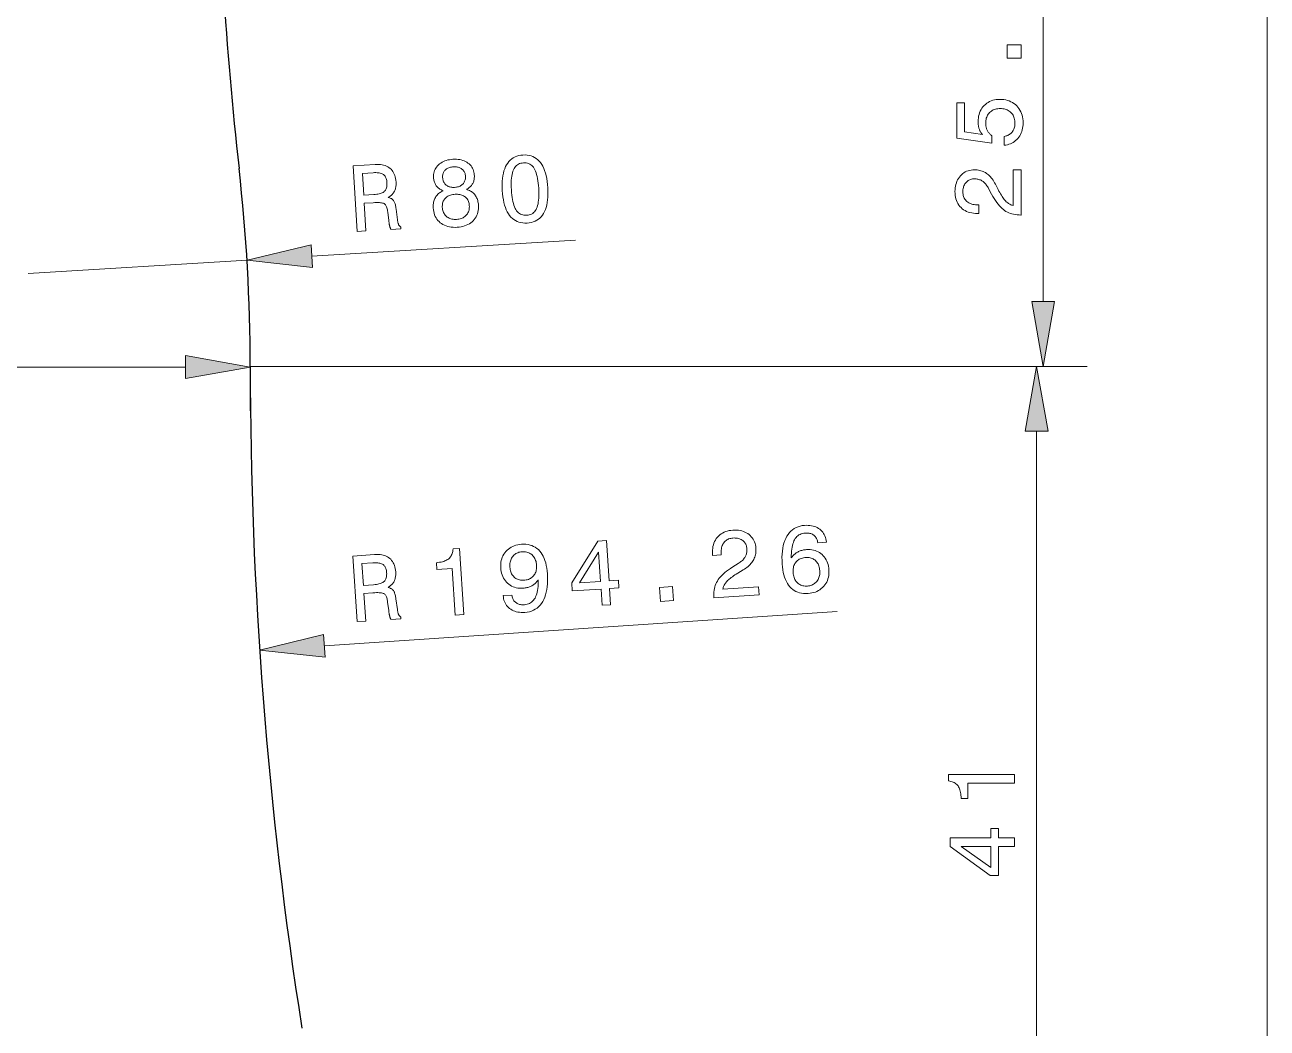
# Model space of a CAD drawing. Extents: x 0 to 297, y 0 to 523.
# Drawn here: x 166.2 to 222.8, y 150.9 to 196.6 of the extents above; entities that cross this region are included whole.
import ezdxf

# ---------------------------------------------------------------- set-up
doc = ezdxf.new("R2010")
doc.units = 0

msp = doc.modelspace()

# ---------------------------------------------------------------- linework, layer by layer
at = {"color": 7, "lineweight": 13}
for p, q in [((222.826, 134.987), (222.826, 369.578)), ((142.832, 181.007), (173.523, 181.007)), ((176.477, 181.032), (214.317, 181.032)), ((176.477, 181.032), (214.617, 181.032)), ((212.317, 142.987), (212.317, 178.078)), ((179.855, 168.306), (203.223, 169.864))]:
    msp.add_line(p, q, dxfattribs=at)
at = {"color": 7, "lineweight": 13, "ltscale": 0.489779}
msp.add_line((212.617, 183.987), (212.617, 203.578), dxfattribs=at)
at = {"color": 7, "lineweight": 13, "ltscale": 0.301139}
msp.add_line((179.279, 186.054), (191.303, 186.783), dxfattribs=at)
at = {"color": 7, "lineweight": 13, "ltscale": 0.25}
msp.add_line((166.349, 185.27), (176.33, 185.875), dxfattribs=at)
at = {"color": 7, "lineweight": 13, "ltscale": 0.050638}
msp.add_line((176.477, 181.032), (176.477, 179.007), dxfattribs=at)
at = {"color": 7, "lineweight": 13}
for points in [[(211.617, 195.081), (210.974, 195.081), (210.974, 195.678), (211.617, 195.678)], [(210.835, 191.111), (210.835, 191.512), (210.881, 191.52), (210.924, 191.531), (210.966, 191.544), (211.006, 191.56), (211.043, 191.578), (211.079, 191.599), (211.112, 191.622), (211.144, 191.648), (211.173, 191.676), (211.201, 191.707), (211.226, 191.739), (211.248, 191.774), (211.268, 191.81), (211.285, 191.848), (211.299, 191.888), (211.311, 191.929), (211.321, 191.972), (211.327, 192.017), (211.331, 192.064), (211.332, 192.113), (211.331, 192.172), (211.325, 192.228), (211.316, 192.283), (211.303, 192.335), (211.287, 192.385), (211.266, 192.432), (211.243, 192.477), (211.215, 192.519), (211.184, 192.56), (211.149, 192.598), (211.111, 192.632), (211.071, 192.664), (211.029, 192.691), (210.984, 192.715), (210.937, 192.735), (210.887, 192.752), (210.835, 192.764), (210.781, 192.774), (210.725, 192.779), (210.666, 192.781), (210.606, 192.779), (210.549, 192.774), (210.494, 192.765), (210.442, 192.752), (210.392, 192.736), (210.344, 192.716), (210.299, 192.692), (210.257, 192.665), (210.217, 192.634), (210.179, 192.6), (210.145, 192.562), (210.114, 192.522), (210.087, 192.48), (210.063, 192.435), (210.043, 192.387), (210.027, 192.337), (210.014, 192.285), (210.005, 192.23), (210, 192.173), (209.998, 192.113), (209.999, 192.078), (210.001, 192.044), (210.004, 192.01), (210.009, 191.978), (210.015, 191.945), (210.023, 191.914), (210.032, 191.883), (210.042, 191.852), (210.054, 191.822), (210.068, 191.793), (210.082, 191.765), (210.098, 191.737), (210.115, 191.71), (210.134, 191.684), (210.154, 191.658), (210.175, 191.633), (210.198, 191.609), (210.222, 191.586), (210.247, 191.563), (210.274, 191.541), (210.274, 191.198), (208.685, 191.434), (208.685, 193.036), (209.039, 193.036), (209.039, 191.723), (209.846, 191.602), (209.828, 191.624), (209.81, 191.647), (209.793, 191.67), (209.777, 191.695), (209.763, 191.72), (209.749, 191.745), (209.736, 191.772), (209.723, 191.799), (209.712, 191.828), (209.702, 191.856), (209.692, 191.886), (209.684, 191.916), (209.676, 191.947), (209.67, 191.978), (209.665, 192.01), (209.66, 192.042), (209.657, 192.075), (209.654, 192.108), (209.653, 192.142), (209.652, 192.176), (209.655, 192.266), (209.663, 192.353), (209.677, 192.437), (209.696, 192.516), (209.721, 192.592), (209.751, 192.665), (209.786, 192.734), (209.828, 192.799), (209.874, 192.861), (209.926, 192.919), (209.983, 192.972), (210.043, 193.02), (210.106, 193.063), (210.173, 193.099), (210.243, 193.13), (210.317, 193.155), (210.394, 193.175), (210.474, 193.189), (210.558, 193.198), (210.645, 193.2), (210.738, 193.197), (210.827, 193.189), (210.912, 193.174), (210.994, 193.153), (211.073, 193.126), (211.147, 193.093), (211.218, 193.054), (211.286, 193.01), (211.35, 192.959), (211.41, 192.902), (211.466, 192.841), (211.516, 192.776), (211.56, 192.707), (211.598, 192.635), (211.63, 192.559), (211.657, 192.479), (211.677, 192.396), (211.692, 192.309), (211.701, 192.219), (211.703, 192.125), (211.701, 192.042), (211.694, 191.962), (211.682, 191.884), (211.665, 191.809), (211.644, 191.738), (211.617, 191.669), (211.586, 191.603), (211.55, 191.54), (211.51, 191.479), (211.464, 191.422), (211.415, 191.369), (211.362, 191.32), (211.307, 191.277), (211.249, 191.238), (211.187, 191.205), (211.123, 191.176), (211.055, 191.152), (210.985, 191.134), (210.911, 191.12)], [(185.267, 189.037), (185.227, 189.053), (185.189, 189.071), (185.153, 189.09), (185.119, 189.111), (185.087, 189.133), (185.057, 189.156), (185.029, 189.181), (185.002, 189.208), (184.978, 189.235), (184.955, 189.265), (184.934, 189.295), (184.916, 189.328), (184.899, 189.362), (184.884, 189.397), (184.87, 189.434), (184.859, 189.472), (184.85, 189.512), (184.842, 189.554), (184.837, 189.597), (184.833, 189.642), (184.831, 189.709), (184.835, 189.774), (184.844, 189.837), (184.859, 189.898), (184.879, 189.957), (184.904, 190.013), (184.934, 190.067), (184.97, 190.118), (185.011, 190.168), (185.057, 190.215), (185.108, 190.259), (185.162, 190.299), (185.219, 190.335), (185.28, 190.366), (185.344, 190.394), (185.412, 190.417), (185.483, 190.437), (185.557, 190.452), (185.635, 190.463), (185.716, 190.47), (185.798, 190.473), (185.877, 190.472), (185.953, 190.465), (186.026, 190.455), (186.096, 190.44), (186.163, 190.42), (186.227, 190.396), (186.288, 190.367), (186.346, 190.334), (186.402, 190.297), (186.453, 190.255), (186.499, 190.211), (186.541, 190.164), (186.577, 190.114), (186.608, 190.061), (186.635, 190.006), (186.656, 189.947), (186.673, 189.886), (186.685, 189.822), (186.691, 189.754), (186.693, 189.709), (186.693, 189.665), (186.69, 189.623), (186.686, 189.582), (186.68, 189.542), (186.671, 189.504), (186.661, 189.466), (186.649, 189.431), (186.634, 189.396), (186.618, 189.363), (186.599, 189.332), (186.578, 189.301), (186.556, 189.272), (186.531, 189.244), (186.504, 189.217), (186.474, 189.192), (186.443, 189.167), (186.409, 189.144), (186.374, 189.122), (186.336, 189.101), (186.385, 189.085), (186.432, 189.066), (186.477, 189.045), (186.519, 189.022), (186.559, 188.997), (186.597, 188.97), (186.632, 188.941), (186.665, 188.909), (186.696, 188.875), (186.724, 188.84), (186.751, 188.802), (186.774, 188.762), (186.796, 188.721), (186.815, 188.678), (186.831, 188.632), (186.845, 188.585), (186.857, 188.536), (186.867, 188.485), (186.874, 188.433), (186.878, 188.378), (186.88, 188.293), (186.877, 188.212), (186.868, 188.133), (186.853, 188.058), (186.832, 187.986), (186.805, 187.917), (186.773, 187.851), (186.735, 187.789), (186.691, 187.729), (186.641, 187.673), (186.586, 187.621), (186.527, 187.573), (186.464, 187.531), (186.397, 187.493), (186.325, 187.461), (186.249, 187.433), (186.169, 187.41), (186.085, 187.392), (185.997, 187.379), (185.904, 187.371), (185.811, 187.368), (185.722, 187.37), (185.636, 187.378), (185.554, 187.391), (185.476, 187.409), (185.401, 187.433), (185.33, 187.462), (185.262, 187.497), (185.198, 187.537), (185.137, 187.582), (185.081, 187.632), (185.031, 187.685), (184.985, 187.743), (184.946, 187.804), (184.911, 187.87), (184.882, 187.939), (184.858, 188.012), (184.839, 188.088), (184.826, 188.169), (184.818, 188.253), (184.816, 188.308), (184.816, 188.361), (184.82, 188.413), (184.825, 188.463), (184.834, 188.511), (184.845, 188.558), (184.858, 188.603), (184.874, 188.647), (184.893, 188.689), (184.915, 188.73), (184.939, 188.769), (184.965, 188.806), (184.994, 188.841), (185.026, 188.875), (185.06, 188.906), (185.096, 188.936), (185.135, 188.964), (185.176, 188.99), (185.22, 189.014)], [(187.965, 189.048), (187.959, 189.197), (187.958, 189.338), (187.964, 189.473), (187.974, 189.6), (187.991, 189.721), (188.013, 189.835), (188.042, 189.942), (188.075, 190.042), (188.115, 190.134), (188.16, 190.221), (188.211, 190.299), (188.267, 190.37), (188.329, 190.434), (188.396, 190.49), (188.468, 190.538), (188.545, 190.578), (188.628, 190.611), (188.716, 190.636), (188.81, 190.654), (188.909, 190.664), (189.009, 190.666), (189.104, 190.66), (189.195, 190.646), (189.282, 190.623), (189.364, 190.593), (189.441, 190.554), (189.514, 190.507), (189.582, 190.452), (189.646, 190.389), (189.706, 190.317), (189.761, 190.238), (189.811, 190.151), (189.856, 190.056), (189.896, 189.953), (189.932, 189.843), (189.963, 189.724), (189.989, 189.598), (190.01, 189.465), (190.026, 189.323), (190.038, 189.174), (190.045, 189.025), (190.045, 188.883), (190.04, 188.748), (190.03, 188.62), (190.013, 188.499), (189.991, 188.386), (189.964, 188.279), (189.93, 188.18), (189.891, 188.088), (189.846, 188.003), (189.796, 187.925), (189.74, 187.855), (189.679, 187.792), (189.612, 187.737), (189.54, 187.689), (189.462, 187.649), (189.379, 187.617), (189.29, 187.592), (189.196, 187.574), (189.097, 187.564), (188.997, 187.562), (188.902, 187.568), (188.812, 187.583), (188.726, 187.605), (188.644, 187.636), (188.567, 187.674), (188.493, 187.721), (188.425, 187.776), (188.36, 187.84), (188.3, 187.911), (188.245, 187.99), (188.195, 188.077), (188.149, 188.172), (188.108, 188.274), (188.072, 188.384), (188.041, 188.502), (188.015, 188.627), (187.993, 188.76), (187.977, 188.9)], [(188.378, 189.073), (188.387, 188.953), (188.398, 188.839), (188.412, 188.733), (188.429, 188.633), (188.448, 188.54), (188.47, 188.453), (188.495, 188.374), (188.522, 188.301), (188.552, 188.235), (188.584, 188.176), (188.62, 188.124), (188.658, 188.077), (188.699, 188.036), (188.744, 188.002), (188.791, 187.973), (188.842, 187.95), (188.896, 187.933), (188.952, 187.922), (189.012, 187.917), (189.075, 187.918), (189.138, 187.924), (189.197, 187.937), (189.252, 187.954), (189.304, 187.977), (189.351, 188.006), (189.395, 188.04), (189.434, 188.079), (189.47, 188.124), (189.502, 188.175), (189.53, 188.231), (189.555, 188.293), (189.576, 188.361), (189.594, 188.436), (189.608, 188.518), (189.619, 188.607), (189.627, 188.702), (189.631, 188.804), (189.632, 188.912), (189.629, 189.027), (189.624, 189.149), (189.615, 189.271), (189.603, 189.385), (189.589, 189.493), (189.573, 189.594), (189.554, 189.688), (189.532, 189.774), (189.508, 189.854), (189.481, 189.927), (189.452, 189.992), (189.42, 190.051), (189.385, 190.103), (189.347, 190.149), (189.306, 190.189), (189.262, 190.224), (189.215, 190.252), (189.164, 190.275), (189.11, 190.292), (189.054, 190.302), (188.994, 190.307), (188.93, 190.306), (188.868, 190.3), (188.809, 190.287), (188.754, 190.27), (188.703, 190.246), (188.655, 190.218), (188.612, 190.183), (188.572, 190.143), (188.535, 190.098), (188.503, 190.047), (188.474, 189.99), (188.449, 189.928), (188.427, 189.859), (188.409, 189.783), (188.394, 189.701), (188.383, 189.613), (188.375, 189.518), (188.371, 189.416), (188.37, 189.308), (188.372, 189.194)], [(181.347, 187.181), (181.165, 190.171), (182.165, 190.232), (182.251, 190.235), (182.334, 190.233), (182.412, 190.227), (182.487, 190.216), (182.557, 190.201), (182.624, 190.181), (182.687, 190.156), (182.746, 190.127), (182.801, 190.093), (182.851, 190.055), (182.898, 190.012), (182.941, 189.965), (182.979, 189.913), (183.012, 189.858), (183.041, 189.798), (183.066, 189.734), (183.086, 189.665), (183.103, 189.593), (183.114, 189.516), (183.121, 189.434), (183.123, 189.386), (183.123, 189.339), (183.121, 189.293), (183.117, 189.249), (183.11, 189.206), (183.102, 189.164), (183.091, 189.124), (183.078, 189.085), (183.064, 189.048), (183.047, 189.012), (183.028, 188.977), (183.007, 188.944), (182.984, 188.912), (182.959, 188.882), (182.932, 188.854), (182.903, 188.827), (182.872, 188.801), (182.839, 188.777), (182.804, 188.754), (182.767, 188.733), (182.799, 188.724), (182.83, 188.714), (182.859, 188.703), (182.886, 188.69), (182.912, 188.676), (182.936, 188.661), (182.957, 188.644), (182.977, 188.626), (182.996, 188.607), (183.012, 188.586), (183.028, 188.563), (183.042, 188.537), (183.055, 188.507), (183.068, 188.474), (183.08, 188.437), (183.091, 188.397), (183.101, 188.354), (183.11, 188.307), (183.119, 188.257), (183.126, 188.203), (183.187, 187.719), (183.192, 187.689), (183.196, 187.66), (183.201, 187.633), (183.206, 187.607), (183.211, 187.583), (183.216, 187.561), (183.222, 187.541), (183.228, 187.522), (183.235, 187.505), (183.241, 187.49), (183.249, 187.476), (183.256, 187.463), (183.265, 187.45), (183.274, 187.439), (183.283, 187.428), (183.293, 187.418), (183.304, 187.408), (183.316, 187.399), (183.328, 187.391), (183.341, 187.384), (183.346, 187.302), (182.893, 187.275), (182.887, 187.285), (182.881, 187.295), (182.875, 187.307), (182.869, 187.32), (182.863, 187.334), (182.857, 187.348), (182.852, 187.364), (182.846, 187.381), (182.841, 187.398), (182.836, 187.417), (182.831, 187.437), (182.826, 187.458), (182.822, 187.48), (182.817, 187.504), (182.812, 187.53), (182.808, 187.556), (182.804, 187.584), (182.799, 187.613), (182.795, 187.644), (182.791, 187.676), (182.746, 188.062), (182.739, 188.118), (182.73, 188.17), (182.719, 188.218), (182.707, 188.262), (182.693, 188.301), (182.678, 188.336), (182.662, 188.368), (182.644, 188.394), (182.624, 188.417), (182.603, 188.436), (182.579, 188.451), (182.548, 188.464), (182.511, 188.475), (182.467, 188.484), (182.418, 188.491), (182.363, 188.496), (182.301, 188.498), (182.234, 188.498), (182.16, 188.497), (182.08, 188.493), (181.67, 188.468), (181.746, 187.205)], [(182.076, 189.859), (181.587, 189.829), (181.648, 188.834), (182.109, 188.862), (182.177, 188.867), (182.24, 188.875), (182.3, 188.884), (182.355, 188.895), (182.405, 188.909), (182.451, 188.924), (182.493, 188.942), (182.53, 188.962), (182.563, 188.984), (182.592, 189.007), (182.617, 189.034), (182.639, 189.063), (182.658, 189.095), (182.674, 189.13), (182.687, 189.168), (182.697, 189.209), (182.704, 189.252), (182.708, 189.299), (182.709, 189.348), (182.707, 189.401), (182.703, 189.452), (182.696, 189.501), (182.686, 189.546), (182.674, 189.588), (182.659, 189.626), (182.642, 189.662), (182.622, 189.694), (182.6, 189.724), (182.575, 189.75), (182.548, 189.772), (182.517, 189.792), (182.483, 189.81), (182.445, 189.825), (182.403, 189.837), (182.358, 189.847), (182.309, 189.855), (182.256, 189.859), (182.199, 189.862), (182.139, 189.862)], [(185.245, 189.633), (185.249, 189.591), (185.256, 189.551), (185.266, 189.512), (185.278, 189.476), (185.293, 189.441), (185.31, 189.409), (185.331, 189.378), (185.354, 189.349), (185.38, 189.322), (185.408, 189.296), (185.439, 189.273), (185.472, 189.253), (185.506, 189.236), (185.542, 189.221), (185.58, 189.209), (185.619, 189.199), (185.66, 189.193), (185.703, 189.189), (185.748, 189.187), (185.794, 189.189), (185.841, 189.193), (185.885, 189.2), (185.927, 189.209), (185.968, 189.22), (186.006, 189.234), (186.042, 189.251), (186.076, 189.27), (186.108, 189.292), (186.138, 189.316), (186.166, 189.342), (186.191, 189.371), (186.214, 189.401), (186.233, 189.433), (186.25, 189.466), (186.263, 189.5), (186.274, 189.536), (186.282, 189.574), (186.286, 189.613), (186.288, 189.654), (186.287, 189.696), (186.283, 189.738), (186.277, 189.778), (186.267, 189.816), (186.255, 189.852), (186.241, 189.886), (186.223, 189.918), (186.203, 189.948), (186.181, 189.976), (186.156, 190.001), (186.128, 190.025), (186.097, 190.047), (186.065, 190.066), (186.031, 190.083), (185.995, 190.096), (185.957, 190.108), (185.917, 190.116), (185.875, 190.123), (185.831, 190.126), (185.785, 190.127), (185.737, 190.125), (185.69, 190.121), (185.645, 190.115), (185.602, 190.106), (185.561, 190.095), (185.523, 190.081), (185.487, 190.066), (185.453, 190.048), (185.421, 190.027), (185.391, 190.004), (185.364, 189.979), (185.339, 189.952), (185.317, 189.923), (185.298, 189.893), (185.282, 189.861), (185.268, 189.827), (185.258, 189.791), (185.251, 189.754), (185.246, 189.715), (185.244, 189.675)], [(211.617, 187.93), (211.604, 187.93), (211.517, 187.932), (211.432, 187.938), (211.351, 187.949), (211.272, 187.963), (211.196, 187.982), (211.123, 188.004), (211.053, 188.031), (210.986, 188.062), (210.922, 188.097), (210.861, 188.137), (210.802, 188.181), (210.742, 188.232), (210.683, 188.29), (210.623, 188.355), (210.564, 188.426), (210.505, 188.504), (210.446, 188.589), (210.387, 188.68), (210.329, 188.778), (210.27, 188.883), (210.131, 189.138), (210.106, 189.183), (210.08, 189.225), (210.053, 189.265), (210.026, 189.302), (209.999, 189.337), (209.97, 189.369), (209.942, 189.399), (209.912, 189.426), (209.882, 189.451), (209.851, 189.473), (209.82, 189.493), (209.787, 189.511), (209.754, 189.527), (209.719, 189.541), (209.683, 189.552), (209.646, 189.562), (209.608, 189.569), (209.569, 189.574), (209.529, 189.577), (209.488, 189.579), (209.441, 189.577), (209.396, 189.572), (209.353, 189.564), (209.312, 189.552), (209.272, 189.538), (209.235, 189.52), (209.199, 189.498), (209.165, 189.474), (209.133, 189.446), (209.103, 189.415), (209.075, 189.381), (209.05, 189.345), (209.028, 189.307), (209.009, 189.267), (208.993, 189.224), (208.98, 189.179), (208.97, 189.132), (208.962, 189.083), (208.958, 189.031), (208.956, 188.978), (208.958, 188.924), (208.964, 188.874), (208.973, 188.825), (208.986, 188.779), (209.003, 188.734), (209.023, 188.693), (209.047, 188.653), (209.075, 188.616), (209.107, 188.581), (209.142, 188.549), (209.18, 188.519), (209.222, 188.492), (209.266, 188.469), (209.313, 188.448), (209.362, 188.431), (209.415, 188.417), (209.47, 188.406), (209.528, 188.398), (209.589, 188.393), (209.652, 188.392), (209.688, 188.392), (209.688, 187.999), (209.627, 187.999), (209.534, 188.002), (209.445, 188.01), (209.36, 188.024), (209.279, 188.043), (209.202, 188.067), (209.129, 188.097), (209.059, 188.132), (208.994, 188.172), (208.933, 188.218), (208.875, 188.269), (208.823, 188.325), (208.776, 188.385), (208.734, 188.449), (208.698, 188.516), (208.667, 188.587), (208.642, 188.662), (208.623, 188.741), (208.609, 188.824), (208.601, 188.91), (208.598, 189.001), (208.601, 189.088), (208.608, 189.171), (208.62, 189.251), (208.638, 189.328), (208.66, 189.401), (208.687, 189.471), (208.719, 189.538), (208.756, 189.601), (208.798, 189.66), (208.845, 189.717), (208.896, 189.768), (208.95, 189.815), (209.007, 189.856), (209.067, 189.891), (209.13, 189.921), (209.196, 189.946), (209.265, 189.965), (209.338, 189.979), (209.413, 189.987), (209.492, 189.99), (209.553, 189.988), (209.613, 189.983), (209.671, 189.975), (209.728, 189.964), (209.783, 189.95), (209.836, 189.932), (209.888, 189.911), (209.939, 189.887), (209.987, 189.86), (210.035, 189.829), (210.081, 189.796), (210.126, 189.759), (210.169, 189.718), (210.211, 189.674), (210.252, 189.627), (210.292, 189.576), (210.331, 189.522), (210.368, 189.465), (210.404, 189.404), (210.439, 189.34), (210.567, 189.087), (210.604, 189.017), (210.641, 188.951), (210.677, 188.889), (210.712, 188.831), (210.746, 188.778), (210.779, 188.728), (210.812, 188.682), (210.844, 188.641), (210.876, 188.603), (210.907, 188.57), (210.937, 188.539), (210.969, 188.511), (211.001, 188.485), (211.034, 188.461), (211.067, 188.439), (211.102, 188.42), (211.137, 188.402), (211.172, 188.387), (211.209, 188.373), (211.246, 188.362), (211.246, 189.99), (211.617, 189.99)], [(185.232, 188.287), (185.237, 188.233), (185.245, 188.182), (185.256, 188.134), (185.271, 188.088), (185.288, 188.044), (185.309, 188.003), (185.333, 187.965), (185.36, 187.929), (185.39, 187.895), (185.423, 187.864), (185.459, 187.836), (185.498, 187.811), (185.538, 187.79), (185.581, 187.772), (185.626, 187.757), (185.673, 187.745), (185.722, 187.737), (185.773, 187.732), (185.827, 187.731), (185.882, 187.733), (185.938, 187.738), (185.992, 187.746), (186.042, 187.757), (186.09, 187.771), (186.136, 187.788), (186.179, 187.808), (186.219, 187.831), (186.257, 187.857), (186.292, 187.887), (186.324, 187.919), (186.353, 187.954), (186.379, 187.991), (186.402, 188.03), (186.421, 188.071), (186.437, 188.114), (186.449, 188.159), (186.458, 188.207), (186.463, 188.256), (186.465, 188.308), (186.463, 188.361), (186.458, 188.411), (186.451, 188.459), (186.44, 188.504), (186.425, 188.546), (186.408, 188.587), (186.388, 188.625), (186.364, 188.661), (186.337, 188.694), (186.308, 188.726), (186.274, 188.754), (186.239, 188.781), (186.201, 188.804), (186.16, 188.823), (186.118, 188.84), (186.073, 188.854), (186.025, 188.864), (185.976, 188.872), (185.924, 188.876), (185.87, 188.877), (185.813, 188.875), (185.757, 188.87), (185.704, 188.863), (185.653, 188.852), (185.605, 188.839), (185.56, 188.823), (185.517, 188.804), (185.477, 188.782), (185.439, 188.757), (185.404, 188.73), (185.372, 188.7), (185.342, 188.667), (185.316, 188.632), (185.294, 188.596), (185.275, 188.558), (185.259, 188.517), (185.247, 188.475), (185.238, 188.431), (185.233, 188.385), (185.231, 188.337)], [(179.248, 186.574), (176.33, 185.875), (179.311, 185.534)], [(212.096, 183.987), (212.617, 181.032), (213.138, 183.987)], [(173.523, 180.486), (176.477, 181.007), (173.523, 181.528)], [(212.838, 178.078), (212.317, 181.032), (211.796, 178.078)], [(197.612, 170.492), (197.611, 170.505), (197.607, 170.592), (197.608, 170.677), (197.612, 170.759), (197.622, 170.839), (197.635, 170.915), (197.653, 170.99), (197.675, 171.061), (197.702, 171.13), (197.732, 171.196), (197.768, 171.26), (197.808, 171.322), (197.855, 171.385), (197.909, 171.448), (197.97, 171.512), (198.037, 171.576), (198.111, 171.64), (198.191, 171.704), (198.279, 171.769), (198.372, 171.834), (198.473, 171.9), (198.718, 172.055), (198.761, 172.084), (198.801, 172.112), (198.839, 172.141), (198.875, 172.171), (198.908, 172.2), (198.938, 172.231), (198.966, 172.262), (198.991, 172.293), (199.014, 172.324), (199.034, 172.356), (199.052, 172.389), (199.068, 172.423), (199.081, 172.458), (199.092, 172.493), (199.102, 172.53), (199.109, 172.567), (199.114, 172.606), (199.116, 172.645), (199.117, 172.685), (199.115, 172.726), (199.11, 172.773), (199.102, 172.817), (199.091, 172.86), (199.077, 172.9), (199.06, 172.938), (199.039, 172.975), (199.016, 173.009), (198.989, 173.041), (198.959, 173.071), (198.926, 173.099), (198.891, 173.125), (198.853, 173.147), (198.814, 173.167), (198.772, 173.183), (198.728, 173.196), (198.683, 173.206), (198.635, 173.214), (198.585, 173.218), (198.534, 173.219), (198.48, 173.216), (198.427, 173.211), (198.377, 173.202), (198.329, 173.19), (198.283, 173.174), (198.241, 173.154), (198.2, 173.131), (198.162, 173.104), (198.127, 173.074), (198.095, 173.04), (198.064, 173.003), (198.037, 172.962), (198.013, 172.919), (197.993, 172.874), (197.975, 172.826), (197.962, 172.775), (197.951, 172.722), (197.944, 172.666), (197.94, 172.608), (197.939, 172.547), (197.942, 172.483), (197.944, 172.448), (197.553, 172.421), (197.549, 172.482), (197.545, 172.575), (197.547, 172.665), (197.555, 172.75), (197.569, 172.833), (197.588, 172.911), (197.612, 172.986), (197.643, 173.058), (197.679, 173.125), (197.721, 173.19), (197.768, 173.25), (197.82, 173.307), (197.877, 173.358), (197.937, 173.403), (198.002, 173.444), (198.071, 173.479), (198.144, 173.509), (198.222, 173.533), (198.304, 173.553), (198.389, 173.567), (198.479, 173.576), (198.566, 173.579), (198.65, 173.577), (198.731, 173.57), (198.808, 173.558), (198.883, 173.541), (198.954, 173.518), (199.023, 173.491), (199.088, 173.458), (199.151, 173.42), (199.21, 173.377), (199.265, 173.33), (199.315, 173.279), (199.36, 173.225), (199.399, 173.167), (199.433, 173.106), (199.462, 173.042), (199.486, 172.974), (199.504, 172.902), (199.517, 172.828), (199.525, 172.749), (199.528, 172.688), (199.527, 172.628), (199.523, 172.57), (199.516, 172.513), (199.505, 172.457), (199.491, 172.402), (199.473, 172.349), (199.453, 172.297), (199.429, 172.246), (199.402, 172.197), (199.371, 172.149), (199.337, 172.102), (199.3, 172.056), (199.259, 172.011), (199.214, 171.967), (199.166, 171.924), (199.115, 171.882), (199.06, 171.841), (199.002, 171.801), (198.941, 171.762), (198.697, 171.617), (198.629, 171.575), (198.566, 171.534), (198.506, 171.494), (198.451, 171.456), (198.4, 171.418), (198.352, 171.381), (198.309, 171.345), (198.269, 171.31), (198.234, 171.276), (198.203, 171.244), (198.175, 171.211), (198.148, 171.178), (198.125, 171.144), (198.103, 171.109), (198.083, 171.074), (198.066, 171.039), (198.051, 171.003), (198.038, 170.966), (198.027, 170.929), (198.018, 170.891), (199.642, 170.999), (199.667, 170.629)], [(202.742, 173.027), (202.346, 173.001), (202.337, 173.046), (202.326, 173.089), (202.313, 173.129), (202.298, 173.168), (202.281, 173.203), (202.261, 173.237), (202.239, 173.268), (202.215, 173.296), (202.189, 173.323), (202.161, 173.347), (202.13, 173.368), (202.098, 173.387), (202.064, 173.403), (202.028, 173.417), (201.99, 173.428), (201.95, 173.436), (201.908, 173.442), (201.865, 173.446), (201.819, 173.446), (201.772, 173.444), (201.708, 173.437), (201.647, 173.425), (201.59, 173.408), (201.537, 173.385), (201.486, 173.358), (201.44, 173.325), (201.396, 173.287), (201.356, 173.244), (201.32, 173.195), (201.287, 173.142), (201.257, 173.083), (201.231, 173.019), (201.208, 172.949), (201.188, 172.874), (201.171, 172.794), (201.158, 172.708), (201.148, 172.617), (201.141, 172.521), (201.137, 172.419), (201.137, 172.312), (201.161, 172.345), (201.186, 172.377), (201.212, 172.407), (201.239, 172.436), (201.268, 172.464), (201.298, 172.49), (201.329, 172.514), (201.361, 172.537), (201.394, 172.558), (201.429, 172.578), (201.465, 172.597), (201.501, 172.614), (201.539, 172.629), (201.578, 172.643), (201.617, 172.654), (201.658, 172.665), (201.7, 172.673), (201.742, 172.681), (201.786, 172.686), (201.83, 172.69), (201.914, 172.693), (201.995, 172.69), (202.073, 172.681), (202.148, 172.667), (202.22, 172.647), (202.289, 172.622), (202.356, 172.591), (202.42, 172.554), (202.48, 172.511), (202.539, 172.463), (202.593, 172.41), (202.642, 172.354), (202.686, 172.293), (202.725, 172.229), (202.758, 172.161), (202.787, 172.089), (202.811, 172.013), (202.829, 171.933), (202.843, 171.85), (202.851, 171.763), (202.854, 171.675), (202.852, 171.59), (202.843, 171.508), (202.829, 171.43), (202.808, 171.354), (202.782, 171.281), (202.75, 171.211), (202.712, 171.144), (202.668, 171.08), (202.619, 171.019), (202.565, 170.962), (202.506, 170.911), (202.444, 170.865), (202.378, 170.824), (202.309, 170.789), (202.235, 170.758), (202.158, 170.734), (202.076, 170.714), (201.991, 170.7), (201.902, 170.692), (201.799, 170.688), (201.701, 170.693), (201.607, 170.705), (201.517, 170.724), (201.432, 170.752), (201.351, 170.786), (201.275, 170.829), (201.203, 170.879), (201.135, 170.936), (201.072, 171.002), (201.014, 171.074), (200.961, 171.153), (200.913, 171.24), (200.871, 171.332), (200.833, 171.432), (200.801, 171.539), (200.773, 171.652), (200.751, 171.772), (200.734, 171.899), (200.723, 172.033), (200.715, 172.19), (200.714, 172.34), (200.719, 172.484), (200.731, 172.621), (200.75, 172.751), (200.774, 172.874), (200.805, 172.99), (200.843, 173.099), (200.887, 173.201), (200.937, 173.297), (200.994, 173.385), (201.055, 173.464), (201.122, 173.535), (201.195, 173.597), (201.273, 173.651), (201.356, 173.697), (201.444, 173.733), (201.538, 173.762), (201.637, 173.782), (201.742, 173.793), (201.826, 173.797), (201.906, 173.795), (201.983, 173.79), (202.057, 173.779), (202.128, 173.764), (202.195, 173.745), (202.259, 173.721), (202.319, 173.692), (202.377, 173.659), (202.431, 173.621), (202.481, 173.579), (202.527, 173.534), (202.569, 173.484), (202.606, 173.43), (202.639, 173.373), (202.668, 173.311), (202.693, 173.246), (202.713, 173.177), (202.73, 173.104)], [(185.821, 169.706), (185.679, 171.835), (184.981, 171.788), (184.961, 172.093), (185.035, 172.101), (185.106, 172.111), (185.173, 172.123), (185.235, 172.137), (185.294, 172.154), (185.348, 172.173), (185.398, 172.195), (185.444, 172.219), (185.486, 172.245), (185.523, 172.273), (185.557, 172.305), (185.588, 172.339), (185.616, 172.376), (185.64, 172.417), (185.661, 172.46), (185.679, 172.507), (185.694, 172.557), (185.706, 172.61), (185.714, 172.666), (185.719, 172.725), (186.012, 172.744), (186.212, 169.732)], [(188.006, 170.595), (188.401, 170.622), (188.408, 170.578), (188.417, 170.536), (188.428, 170.497), (188.442, 170.459), (188.458, 170.424), (188.477, 170.391), (188.498, 170.36), (188.522, 170.332), (188.548, 170.305), (188.577, 170.281), (188.608, 170.259), (188.641, 170.239), (188.676, 170.223), (188.713, 170.209), (188.751, 170.197), (188.791, 170.188), (188.834, 170.182), (188.878, 170.179), (188.924, 170.178), (188.972, 170.18), (189.036, 170.187), (189.096, 170.199), (189.153, 170.217), (189.207, 170.239), (189.257, 170.267), (189.304, 170.299), (189.347, 170.337), (189.387, 170.38), (189.423, 170.428), (189.457, 170.482), (189.486, 170.541), (189.513, 170.605), (189.536, 170.674), (189.556, 170.749), (189.572, 170.83), (189.586, 170.915), (189.596, 171.007), (189.602, 171.103), (189.606, 171.205), (189.606, 171.313), (189.582, 171.279), (189.558, 171.247), (189.532, 171.216), (189.504, 171.187), (189.476, 171.159), (189.446, 171.133), (189.415, 171.109), (189.383, 171.086), (189.35, 171.064), (189.316, 171.044), (189.28, 171.026), (189.243, 171.009), (189.206, 170.994), (189.168, 170.98), (189.128, 170.968), (189.088, 170.958), (189.047, 170.949), (189.005, 170.942), (188.961, 170.937), (188.917, 170.933), (188.834, 170.93), (188.753, 170.933), (188.675, 170.941), (188.6, 170.956), (188.528, 170.975), (188.458, 171.001), (188.392, 171.032), (188.328, 171.069), (188.267, 171.111), (188.209, 171.159), (188.155, 171.212), (188.106, 171.269), (188.062, 171.329), (188.023, 171.394), (187.989, 171.462), (187.961, 171.534), (187.937, 171.61), (187.918, 171.689), (187.905, 171.773), (187.896, 171.86), (187.893, 171.948), (187.896, 172.033), (187.905, 172.115), (187.919, 172.194), (187.939, 172.27), (187.965, 172.344), (187.997, 172.414), (188.035, 172.481), (188.079, 172.545), (188.129, 172.606), (188.183, 172.662), (188.241, 172.714), (188.303, 172.76), (188.369, 172.801), (188.439, 172.836), (188.512, 172.866), (188.59, 172.891), (188.671, 172.91), (188.756, 172.925), (188.845, 172.933), (188.948, 172.936), (189.046, 172.932), (189.14, 172.92), (189.229, 172.9), (189.314, 172.873), (189.394, 172.838), (189.47, 172.796), (189.542, 172.746), (189.609, 172.688), (189.672, 172.623), (189.73, 172.55), (189.783, 172.471), (189.831, 172.385), (189.873, 172.292), (189.911, 172.192), (189.943, 172.086), (189.97, 171.973), (189.992, 171.852), (190.009, 171.726), (190.021, 171.592), (190.028, 171.433), (190.029, 171.282), (190.024, 171.138), (190.012, 171), (189.994, 170.87), (189.97, 170.747), (189.939, 170.631), (189.901, 170.522), (189.857, 170.42), (189.807, 170.325), (189.751, 170.237), (189.689, 170.159), (189.621, 170.088), (189.548, 170.026), (189.469, 169.972), (189.385, 169.927), (189.295, 169.891), (189.199, 169.862), (189.098, 169.842), (188.991, 169.831), (188.907, 169.827), (188.827, 169.829), (188.75, 169.835), (188.676, 169.846), (188.605, 169.862), (188.538, 169.882), (188.473, 169.907), (188.412, 169.937), (188.353, 169.971), (188.298, 170.011), (188.247, 170.054), (188.201, 170.101), (188.16, 170.151), (188.123, 170.204), (188.092, 170.261), (188.065, 170.321), (188.043, 170.385), (188.026, 170.452), (188.013, 170.522)], [(192.517, 170.152), (192.467, 170.893), (191.153, 170.805), (191.128, 171.184), (192.318, 173.078), (192.709, 173.104), (192.832, 171.264), (193.259, 171.292), (193.282, 170.947), (192.855, 170.919), (192.904, 170.178)], [(181.346, 169.408), (181.147, 172.397), (182.146, 172.463), (182.233, 172.467), (182.315, 172.466), (182.394, 172.46), (182.468, 172.45), (182.539, 172.435), (182.606, 172.415), (182.669, 172.391), (182.728, 172.362), (182.783, 172.329), (182.834, 172.291), (182.881, 172.248), (182.923, 172.201), (182.962, 172.15), (182.996, 172.094), (183.025, 172.035), (183.05, 171.971), (183.071, 171.902), (183.088, 171.83), (183.1, 171.753), (183.107, 171.672), (183.11, 171.623), (183.11, 171.576), (183.108, 171.53), (183.104, 171.486), (183.098, 171.443), (183.089, 171.401), (183.079, 171.361), (183.067, 171.322), (183.052, 171.285), (183.035, 171.249), (183.017, 171.214), (182.996, 171.181), (182.973, 171.149), (182.948, 171.119), (182.922, 171.09), (182.893, 171.063), (182.862, 171.037), (182.829, 171.012), (182.794, 170.99), (182.757, 170.968), (182.79, 170.96), (182.821, 170.95), (182.85, 170.938), (182.877, 170.926), (182.902, 170.912), (182.926, 170.897), (182.948, 170.88), (182.968, 170.863), (182.987, 170.843), (183.004, 170.823), (183.019, 170.8), (183.033, 170.774), (183.047, 170.744), (183.06, 170.711), (183.072, 170.675), (183.083, 170.635), (183.094, 170.591), (183.103, 170.545), (183.112, 170.494), (183.12, 170.441), (183.184, 169.957), (183.188, 169.926), (183.193, 169.898), (183.198, 169.87), (183.203, 169.845), (183.208, 169.821), (183.214, 169.799), (183.22, 169.779), (183.226, 169.76), (183.232, 169.743), (183.239, 169.728), (183.246, 169.714), (183.254, 169.701), (183.263, 169.689), (183.272, 169.677), (183.281, 169.666), (183.292, 169.656), (183.303, 169.647), (183.314, 169.638), (183.326, 169.63), (183.339, 169.623), (183.345, 169.541), (182.892, 169.511), (182.886, 169.521), (182.88, 169.531), (182.873, 169.543), (182.867, 169.556), (182.862, 169.569), (182.856, 169.584), (182.85, 169.6), (182.845, 169.616), (182.839, 169.634), (182.834, 169.653), (182.829, 169.672), (182.824, 169.694), (182.819, 169.716), (182.815, 169.74), (182.81, 169.765), (182.805, 169.792), (182.801, 169.82), (182.796, 169.849), (182.792, 169.88), (182.787, 169.912), (182.741, 170.297), (182.733, 170.353), (182.723, 170.405), (182.712, 170.453), (182.7, 170.497), (182.686, 170.536), (182.671, 170.571), (182.654, 170.602), (182.636, 170.629), (182.616, 170.652), (182.595, 170.67), (182.571, 170.685), (182.54, 170.698), (182.503, 170.709), (182.459, 170.718), (182.41, 170.724), (182.355, 170.728), (182.293, 170.731), (182.226, 170.73), (182.152, 170.728), (182.072, 170.724), (181.662, 170.696), (181.746, 169.434)], [(188.312, 171.892), (188.318, 171.835), (188.326, 171.781), (188.338, 171.729), (188.352, 171.68), (188.37, 171.634), (188.391, 171.59), (188.415, 171.548), (188.441, 171.509), (188.471, 171.473), (188.504, 171.439), (188.54, 171.408), (188.577, 171.381), (188.616, 171.357), (188.657, 171.338), (188.7, 171.321), (188.745, 171.309), (188.791, 171.299), (188.839, 171.294), (188.89, 171.292), (188.942, 171.294), (188.999, 171.299), (189.054, 171.308), (189.106, 171.32), (189.155, 171.336), (189.202, 171.354), (189.245, 171.376), (189.286, 171.401), (189.324, 171.429), (189.36, 171.461), (189.392, 171.496), (189.421, 171.534), (189.447, 171.574), (189.47, 171.616), (189.489, 171.661), (189.504, 171.708), (189.516, 171.757), (189.524, 171.809), (189.529, 171.862), (189.53, 171.919), (189.528, 171.977), (189.522, 172.036), (189.514, 172.092), (189.502, 172.146), (189.486, 172.196), (189.468, 172.245), (189.447, 172.29), (189.422, 172.333), (189.394, 172.373), (189.363, 172.41), (189.329, 172.445), (189.292, 172.476), (189.253, 172.504), (189.212, 172.528), (189.169, 172.548), (189.124, 172.565), (189.077, 172.578), (189.028, 172.587), (188.977, 172.593), (188.923, 172.594), (188.868, 172.593), (188.815, 172.587), (188.765, 172.578), (188.717, 172.566), (188.671, 172.55), (188.628, 172.531), (188.587, 172.508), (188.548, 172.482), (188.511, 172.452), (188.477, 172.418), (188.446, 172.382), (188.417, 172.342), (188.391, 172.3), (188.369, 172.256), (188.351, 172.211), (188.336, 172.163), (188.324, 172.113), (188.316, 172.061), (188.311, 172.007), (188.31, 171.95)], [(191.492, 171.174), (192.444, 171.238), (192.355, 172.578)], [(202.435, 171.731), (202.43, 171.788), (202.421, 171.842), (202.41, 171.895), (202.395, 171.944), (202.377, 171.991), (202.356, 172.035), (202.332, 172.077), (202.305, 172.116), (202.275, 172.153), (202.242, 172.187), (202.206, 172.218), (202.169, 172.245), (202.13, 172.269), (202.089, 172.289), (202.046, 172.305), (202.002, 172.318), (201.955, 172.327), (201.907, 172.333), (201.857, 172.335), (201.806, 172.333), (201.748, 172.328), (201.693, 172.319), (201.641, 172.307), (201.592, 172.291), (201.546, 172.273), (201.502, 172.251), (201.461, 172.225), (201.423, 172.197), (201.388, 172.165), (201.355, 172.13), (201.326, 172.092), (201.3, 172.052), (201.278, 172.009), (201.259, 171.964), (201.244, 171.917), (201.232, 171.867), (201.223, 171.815), (201.219, 171.761), (201.217, 171.704), (201.22, 171.645), (201.225, 171.587), (201.234, 171.53), (201.246, 171.477), (201.261, 171.426), (201.279, 171.378), (201.3, 171.333), (201.325, 171.29), (201.352, 171.251), (201.383, 171.213), (201.417, 171.179), (201.453, 171.148), (201.492, 171.12), (201.532, 171.096), (201.575, 171.076), (201.62, 171.059), (201.667, 171.047), (201.716, 171.037), (201.767, 171.032), (201.82, 171.03), (201.875, 171.032), (201.928, 171.037), (201.979, 171.046), (202.027, 171.059), (202.073, 171.074), (202.116, 171.094), (202.157, 171.117), (202.196, 171.143), (202.233, 171.173), (202.268, 171.206), (202.3, 171.243), (202.329, 171.283), (202.355, 171.324), (202.377, 171.368), (202.396, 171.414), (202.411, 171.462), (202.423, 171.511), (202.431, 171.563), (202.436, 171.617), (202.437, 171.673)], [(182.059, 172.09), (181.571, 172.057), (181.637, 171.062), (182.098, 171.093), (182.166, 171.099), (182.23, 171.107), (182.289, 171.116), (182.344, 171.128), (182.394, 171.142), (182.44, 171.158), (182.482, 171.176), (182.519, 171.196), (182.552, 171.218), (182.58, 171.242), (182.605, 171.268), (182.627, 171.297), (182.646, 171.33), (182.662, 171.365), (182.674, 171.403), (182.684, 171.443), (182.691, 171.487), (182.695, 171.534), (182.696, 171.583), (182.694, 171.636), (182.689, 171.687), (182.682, 171.735), (182.672, 171.78), (182.659, 171.822), (182.644, 171.861), (182.627, 171.896), (182.607, 171.929), (182.584, 171.958), (182.559, 171.984), (182.532, 172.006), (182.501, 172.026), (182.467, 172.043), (182.428, 172.058), (182.387, 172.07), (182.341, 172.08), (182.292, 172.087), (182.239, 172.092), (182.183, 172.094), (182.123, 172.093)], [(195.174, 170.33), (195.131, 170.971), (195.726, 171.011), (195.769, 170.369)], [(179.821, 168.826), (176.907, 168.109), (179.89, 167.786)], [(211.317, 162.054), (209.184, 162.054), (209.184, 161.354), (208.878, 161.354), (208.875, 161.429), (208.87, 161.5), (208.862, 161.567), (208.852, 161.631), (208.839, 161.69), (208.824, 161.745), (208.805, 161.797), (208.785, 161.844), (208.761, 161.888), (208.736, 161.927), (208.707, 161.963), (208.675, 161.996), (208.639, 162.026), (208.6, 162.053), (208.558, 162.077), (208.513, 162.098), (208.464, 162.116), (208.412, 162.132), (208.357, 162.144), (208.298, 162.153), (208.298, 162.446), (211.317, 162.446)], [(211.317, 159.17), (210.575, 159.17), (210.575, 157.852), (210.195, 157.852), (208.385, 159.165), (208.385, 159.557), (210.229, 159.557), (210.229, 159.985), (210.575, 159.985), (210.575, 159.557), (211.317, 159.557)], [(210.229, 158.215), (210.229, 159.17), (208.886, 159.17)]]:
    msp.add_lwpolyline(points, close=True, dxfattribs=at)
at = {"color": 7, "lineweight": 30}
for centre, radius, start, end in [((330.943, 207.63), 155.97, 180.40348, 186.4721), ((96.477, 181.032), 80, 0, 6.4721), ((370.733, 181.032), 194.256, 179.99999, 188.92563)]:
    msp.add_arc(centre, radius, start, end, dxfattribs=at)
at = {"color": 7, "lineweight": 13}
for points in [[(179.248, 186.574), (176.33, 185.875), (179.248, 186.574), (179.311, 185.534)], [(212.096, 183.987), (212.617, 181.032), (212.096, 183.987), (213.138, 183.987)], [(173.523, 180.486), (176.477, 181.007), (173.523, 180.486), (173.523, 181.528)], [(212.838, 178.078), (212.317, 181.032), (212.838, 178.078), (211.796, 178.078)], [(179.821, 168.826), (176.907, 168.109), (179.821, 168.826), (179.89, 167.786)]]:
    msp.add_solid(points, dxfattribs=at)

doc.saveas('drawing.dxf')
